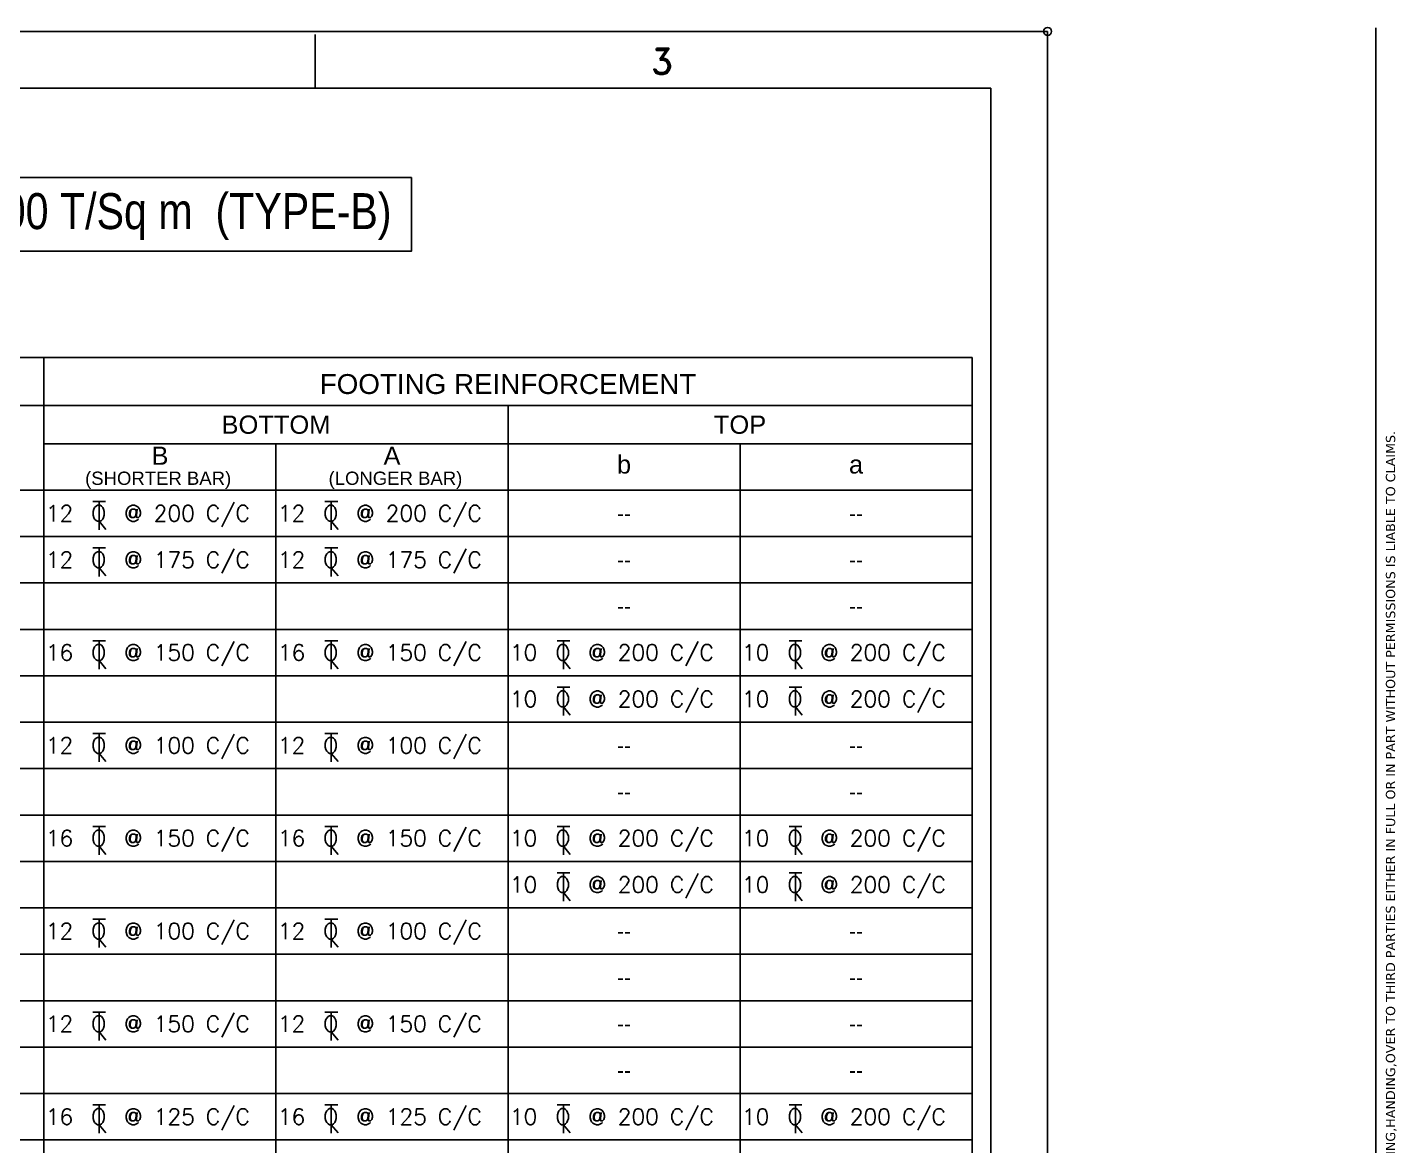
# Model space of a CAD drawing. Extents: x 1878645 to 3043969, y -1160829 to -603973.
# Drawn here: x 2217127 to 2237781, y -648105 to -631240 of the extents above; entities that cross this region are included whole.
import ezdxf
from ezdxf.enums import TextEntityAlignment as Align

# ---------------------------------------------------------------- set-up
doc = ezdxf.new("R2010")
doc.units = 0
doc.header["$LTSCALE"] = 100
for name, color, linetype in [('A-ANNO-TEXT', 8, 'Continuous'), ('CDIM', 3, 'Continuous'), ('Schedule Border', 60, 'Continuous'), ('Schedule Header', 4, 'Continuous'), ('Schedule Line', 60, 'Continuous'), ('Text', 31, 'Continuous')]:
    doc.layers.add(name, color=color, linetype=linetype)
doc.styles.add('DIM-1', font='ARIALN.TTF')
doc.styles.add('ROMAND', font='romand__.ttf', dxfattribs={"height": 5})
doc.styles.add('ROMANS', font='simplex.shx', dxfattribs={"width": 0.75})
doc.styles.add('SC-FGT2', font='sanss___.ttf')
doc.styles.add('SC-FTG1', font='sanss___.ttf')
doc.styles.get("Standard").update_dxf_attribs({"font": 'verdana.ttf'})

# ---------------------------------------------------------------- blocks, each defined once
blk = doc.blocks.new('TOR')
at = {"color": 2}
for p, q in [((-1.08, 3.13), (0.9, 3.13)), ((-0.09, 3.13), (-0.09, -1.3)), ((-0.09, 0.04), (0.95, -1.24))]:
    blk.add_line(p, q, dxfattribs=at)
at = {"color": 2, "style": 'ROMANS'}
blk.add_text('O', height=2.5, dxfattribs=at).set_placement((-1.35, 0.04))
blk.add_attdef('TOR', text='', height=2.5, dxfattribs=at).set_placement((-4.14, 0.04), align=Align.RIGHT)
blk.add_attdef('DIST', (3.77, 0.04), '', height=2.5, dxfattribs=at)

msp = doc.modelspace()

# ---------------------------------------------------------------- linework, layer by layer
at = {"color": 35}
for p, q in [((2199907.39436, -631300.18979), (2232517.54747, -631300.18979)), ((2232517.54747, -631300.18979), (2232517.54747, -677821.42012)), ((2237467.06304, -631244.6172), (2237467.06304, -663196.76678))]:
    msp.add_line(p, q, dxfattribs=at)
for p, q in [((2221469.56405, -631348.7168), (2221469.56405, -632157.50036)), ((2200764.70494, -632157.50036), (2231660.2369, -632157.50036)), ((2231660.2369, -632157.50036), (2231660.2369, -676964.10955))]:
    msp.add_line(p, q)
msp.add_circle((2232517.54747, -631300.18979), 60.03849)
at = {"layer": 'A-ANNO-TEXT', "color": 2}
msp.add_lwpolyline([(2208857.42852, -633504.66016), (2222921.30348, -633504.66016), (2222921.30348, -634616.07282), (2208857.42852, -634616.07282)], close=True, dxfattribs=at)
at = {"layer": 'Schedule Border'}
for p, q in [((2201377.18288, -636219.18421), (2231377.18288, -636219.18421)), ((2217377.18288, -636219.18421), (2217377.18288, -664819.18421)), ((2231377.18288, -636219.18421), (2231377.18288, -664819.18421)), ((2201377.18288, -638219.18421), (2231377.18288, -638219.18421))]:
    msp.add_line(p, q, dxfattribs=at)
at = {"layer": 'Schedule Line'}
for p, q in [((2209877.18288, -636944.18421), (2231377.18288, -636944.18421)), ((2224377.18288, -636944.18421), (2224377.18288, -664819.18421)), ((2217377.18288, -637519.18421), (2231377.18288, -637519.18421)), ((2220877.18288, -637519.18421), (2220877.18288, -664819.18421)), ((2227877.18288, -637519.18421), (2227877.18288, -664819.18421)), ((2201377.18288, -638919.18421), (2231377.18288, -638919.18421)), ((2209877.18288, -639619.18421), (2231377.18288, -639619.18421)), ((2201377.18288, -640319.18421), (2231377.18288, -640319.18421)), ((2209877.18288, -641019.18421), (2231377.18288, -641019.18421)), ((2201377.18288, -641719.18421), (2231377.18288, -641719.18421)), ((2209877.18288, -642419.18421), (2231377.18288, -642419.18421)), ((2201377.18288, -643119.18421), (2231377.18288, -643119.18421)), ((2201377.18288, -643119.18421), (2231377.18288, -643119.18421)), ((2209877.18288, -643819.18421), (2231377.18288, -643819.18421)), ((2201377.18288, -644519.18421), (2231377.18288, -644519.18421)), ((2209877.18288, -645219.18421), (2231377.18288, -645219.18421)), ((2201377.18288, -645919.18421), (2231377.18288, -645919.18421)), ((2209877.18288, -646619.18421), (2231377.18288, -646619.18421)), ((2201377.18288, -647319.18421), (2231377.18288, -647319.18421)), ((2209877.18288, -648019.18421), (2231377.18288, -648019.18421))]:
    msp.add_line(p, q, dxfattribs=at)

# ---------------------------------------------------------------- block references
at = {"layer": 'CDIM'}
ref = msp.add_blockref('TOR', (2218220.80059, -638693.64055), dxfattribs=dict(at, xscale=96.7711536, yscale=96.7711536, zscale=96.7711536, rotation=359.9999999999997))
ref.add_attrib('TOR', '12', dxfattribs={"layer": '0', "color": 7, "height": 241.92784, "style": 'ROMANS'}).set_placement((2217819.71089, -638690.13412), align=Align.RIGHT)
ref.add_attrib('DIST', '@ 200 C/C ', (2218585.6888, -638690.13412), dxfattribs={"layer": '0', "color": 7, "height": 241.927884, "style": 'ROMANS'})
ref = msp.add_blockref('TOR', (2221720.80059, -638693.64055), dxfattribs=dict(at, xscale=96.7711536, yscale=96.7711536, zscale=96.7711536, rotation=359.9999999999997))
ref.add_attrib('TOR', '12', dxfattribs={"layer": '0', "color": 7, "height": 241.92784, "style": 'ROMANS'}).set_placement((2221319.71089, -638690.13412), align=Align.RIGHT)
ref.add_attrib('DIST', '@ 200 C/C ', (2222085.6888, -638690.13412), dxfattribs={"layer": '0', "color": 7, "height": 241.927884, "style": 'ROMANS'})
ref = msp.add_blockref('TOR', (2218220.80059, -639393.64055), dxfattribs=dict(at, xscale=96.7711536, yscale=96.7711536, zscale=96.7711536, rotation=359.9999999999997))
ref.add_attrib('TOR', '12', dxfattribs={"layer": '0', "color": 7, "height": 241.92784, "style": 'ROMANS'}).set_placement((2217819.71089, -639390.13412), align=Align.RIGHT)
ref.add_attrib('DIST', '@ 175 C/C ', (2218585.6888, -639390.13412), dxfattribs={"layer": '0', "color": 7, "height": 241.927884, "style": 'ROMANS'})
ref = msp.add_blockref('TOR', (2221720.80059, -639393.64055), dxfattribs=dict(at, xscale=96.7711536, yscale=96.7711536, zscale=96.7711536, rotation=359.9999999999997))
ref.add_attrib('TOR', '12', dxfattribs={"layer": '0', "color": 7, "height": 241.92784, "style": 'ROMANS'}).set_placement((2221319.71089, -639390.13412), align=Align.RIGHT)
ref.add_attrib('DIST', '@ 175 C/C ', (2222085.6888, -639390.13412), dxfattribs={"layer": '0', "color": 7, "height": 241.927884, "style": 'ROMANS'})
ref = msp.add_blockref('TOR', (2218220.80059, -640793.64055), dxfattribs=dict(at, xscale=96.7711536, yscale=96.7711536, zscale=96.7711536, rotation=359.9999999999997))
ref.add_attrib('TOR', '16', dxfattribs={"layer": '0', "color": 7, "height": 241.92784, "style": 'ROMANS'}).set_placement((2217819.71089, -640790.13412), align=Align.RIGHT)
ref.add_attrib('DIST', '@ 150 C/C ', (2218585.6888, -640790.13412), dxfattribs={"layer": '0', "color": 7, "height": 241.927884, "style": 'ROMANS'})
ref = msp.add_blockref('TOR', (2221720.80059, -640793.64055), dxfattribs=dict(at, xscale=96.7711536, yscale=96.7711536, zscale=96.7711536, rotation=359.9999999999997))
ref.add_attrib('TOR', '16', dxfattribs={"layer": '0', "color": 7, "height": 241.92784, "style": 'ROMANS'}).set_placement((2221319.71089, -640790.13412), align=Align.RIGHT)
ref.add_attrib('DIST', '@ 150 C/C ', (2222085.6888, -640790.13412), dxfattribs={"layer": '0', "color": 7, "height": 241.927884, "style": 'ROMANS'})
ref = msp.add_blockref('TOR', (2225220.80059, -640793.64055), dxfattribs=dict(at, xscale=96.7711536, yscale=96.7711536, zscale=96.7711536, rotation=359.9999999999997))
ref.add_attrib('TOR', '10', dxfattribs={"layer": '0', "color": 7, "height": 241.92784, "style": 'ROMANS'}).set_placement((2224819.71089, -640790.13412), align=Align.RIGHT)
ref.add_attrib('DIST', '@ 200 C/C ', (2225585.6888, -640790.13412), dxfattribs={"layer": '0', "color": 7, "height": 241.927884, "style": 'ROMANS'})
ref = msp.add_blockref('TOR', (2228720.80059, -640793.64055), dxfattribs=dict(at, xscale=96.7711536, yscale=96.7711536, zscale=96.7711536, rotation=359.9999999999997))
ref.add_attrib('TOR', '10', dxfattribs={"layer": '0', "color": 7, "height": 241.92784, "style": 'ROMANS'}).set_placement((2228319.71089, -640790.13412), align=Align.RIGHT)
ref.add_attrib('DIST', '@ 200 C/C ', (2229085.6888, -640790.13412), dxfattribs={"layer": '0', "color": 7, "height": 241.927884, "style": 'ROMANS'})
ref = msp.add_blockref('TOR', (2228720.80059, -641493.64055), dxfattribs=dict(at, xscale=96.7711536, yscale=96.7711536, zscale=96.7711536, rotation=359.9999999999997))
ref.add_attrib('TOR', '10', dxfattribs={"layer": '0', "color": 7, "height": 241.92784, "style": 'ROMANS'}).set_placement((2228319.71089, -641490.13412), align=Align.RIGHT)
ref.add_attrib('DIST', '@ 200 C/C ', (2229085.6888, -641490.13412), dxfattribs={"layer": '0', "color": 7, "height": 241.927884, "style": 'ROMANS'})
ref = msp.add_blockref('TOR', (2218220.80059, -642193.64055), dxfattribs=dict(at, xscale=96.7711536, yscale=96.7711536, zscale=96.7711536, rotation=359.9999999999997))
ref.add_attrib('TOR', '12', dxfattribs={"layer": '0', "color": 7, "height": 241.92784, "style": 'ROMANS'}).set_placement((2217819.71089, -642190.13412), align=Align.RIGHT)
ref.add_attrib('DIST', '@ 100 C/C ', (2218585.6888, -642190.13412), dxfattribs={"layer": '0', "color": 7, "height": 241.927884, "style": 'ROMANS'})
ref = msp.add_blockref('TOR', (2221720.80059, -642193.64055), dxfattribs=dict(at, xscale=96.7711536, yscale=96.7711536, zscale=96.7711536, rotation=359.9999999999997))
ref.add_attrib('TOR', '12', dxfattribs={"layer": '0', "color": 7, "height": 241.92784, "style": 'ROMANS'}).set_placement((2221319.71089, -642190.13412), align=Align.RIGHT)
ref.add_attrib('DIST', '@ 100 C/C ', (2222085.6888, -642190.13412), dxfattribs={"layer": '0', "color": 7, "height": 241.927884, "style": 'ROMANS'})
ref = msp.add_blockref('TOR', (2218220.80059, -643593.64055), dxfattribs=dict(at, xscale=96.7711536, yscale=96.7711536, zscale=96.7711536, rotation=359.9999999999997))
ref.add_attrib('TOR', '16', dxfattribs={"layer": '0', "color": 7, "height": 241.92784, "style": 'ROMANS'}).set_placement((2217819.71089, -643590.13412), align=Align.RIGHT)
ref.add_attrib('DIST', '@ 150 C/C ', (2218585.6888, -643590.13412), dxfattribs={"layer": '0', "color": 7, "height": 241.927884, "style": 'ROMANS'})
ref = msp.add_blockref('TOR', (2221720.80059, -643593.64055), dxfattribs=dict(at, xscale=96.7711536, yscale=96.7711536, zscale=96.7711536, rotation=359.9999999999997))
ref.add_attrib('TOR', '16', dxfattribs={"layer": '0', "color": 7, "height": 241.92784, "style": 'ROMANS'}).set_placement((2221319.71089, -643590.13412), align=Align.RIGHT)
ref.add_attrib('DIST', '@ 150 C/C ', (2222085.6888, -643590.13412), dxfattribs={"layer": '0', "color": 7, "height": 241.927884, "style": 'ROMANS'})
ref = msp.add_blockref('TOR', (2225220.80059, -643593.64055), dxfattribs=dict(at, xscale=96.7711536, yscale=96.7711536, zscale=96.7711536, rotation=359.9999999999997))
ref.add_attrib('TOR', '10', dxfattribs={"layer": '0', "color": 7, "height": 241.92784, "style": 'ROMANS'}).set_placement((2224819.71089, -643590.13412), align=Align.RIGHT)
ref.add_attrib('DIST', '@ 200 C/C ', (2225585.6888, -643590.13412), dxfattribs={"layer": '0', "color": 7, "height": 241.927884, "style": 'ROMANS'})
ref = msp.add_blockref('TOR', (2228720.80059, -643593.64055), dxfattribs=dict(at, xscale=96.7711536, yscale=96.7711536, zscale=96.7711536, rotation=359.9999999999997))
ref.add_attrib('TOR', '10', dxfattribs={"layer": '0', "color": 7, "height": 241.92784, "style": 'ROMANS'}).set_placement((2228319.71089, -643590.13412), align=Align.RIGHT)
ref.add_attrib('DIST', '@ 200 C/C ', (2229085.6888, -643590.13412), dxfattribs={"layer": '0', "color": 7, "height": 241.927884, "style": 'ROMANS'})
ref = msp.add_blockref('TOR', (2225220.80059, -644293.64055), dxfattribs=dict(at, xscale=96.7711536, yscale=96.7711536, zscale=96.7711536, rotation=359.9999999999997))
ref.add_attrib('TOR', '10', dxfattribs={"layer": '0', "color": 7, "height": 241.92784, "style": 'ROMANS'}).set_placement((2224819.71089, -644290.13412), align=Align.RIGHT)
ref.add_attrib('DIST', '@ 200 C/C ', (2225585.6888, -644290.13412), dxfattribs={"layer": '0', "color": 7, "height": 241.927884, "style": 'ROMANS'})
ref = msp.add_blockref('TOR', (2228720.80059, -644293.64055), dxfattribs=dict(at, xscale=96.7711536, yscale=96.7711536, zscale=96.7711536, rotation=359.9999999999997))
ref.add_attrib('TOR', '10', dxfattribs={"layer": '0', "color": 7, "height": 241.92784, "style": 'ROMANS'}).set_placement((2228319.71089, -644290.13412), align=Align.RIGHT)
ref.add_attrib('DIST', '@ 200 C/C ', (2229085.6888, -644290.13412), dxfattribs={"layer": '0', "color": 7, "height": 241.927884, "style": 'ROMANS'})
ref = msp.add_blockref('TOR', (2218220.80059, -644993.64055), dxfattribs=dict(at, xscale=96.7711536, yscale=96.7711536, zscale=96.7711536, rotation=359.9999999999997))
ref.add_attrib('TOR', '12', dxfattribs={"layer": '0', "color": 7, "height": 241.92784, "style": 'ROMANS'}).set_placement((2217819.71089, -644990.13412), align=Align.RIGHT)
ref.add_attrib('DIST', '@ 100 C/C ', (2218585.6888, -644990.13412), dxfattribs={"layer": '0', "color": 7, "height": 241.927884, "style": 'ROMANS'})
ref = msp.add_blockref('TOR', (2221720.80059, -644993.64055), dxfattribs=dict(at, xscale=96.7711536, yscale=96.7711536, zscale=96.7711536, rotation=359.9999999999997))
ref.add_attrib('TOR', '12', dxfattribs={"layer": '0', "color": 7, "height": 241.92784, "style": 'ROMANS'}).set_placement((2221319.71089, -644990.13412), align=Align.RIGHT)
ref.add_attrib('DIST', '@ 100 C/C ', (2222085.6888, -644990.13412), dxfattribs={"layer": '0', "color": 7, "height": 241.927884, "style": 'ROMANS'})
ref = msp.add_blockref('TOR', (2218220.80059, -646393.64055), dxfattribs=dict(at, xscale=96.7711536, yscale=96.7711536, zscale=96.7711536, rotation=359.9999999999997))
ref.add_attrib('TOR', '12', dxfattribs={"layer": '0', "color": 7, "height": 241.92784, "style": 'ROMANS'}).set_placement((2217819.71089, -646390.13412), align=Align.RIGHT)
ref.add_attrib('DIST', '@ 150 C/C ', (2218585.6888, -646390.13412), dxfattribs={"layer": '0', "color": 7, "height": 241.927884, "style": 'ROMANS'})
ref = msp.add_blockref('TOR', (2221720.80059, -646393.64055), dxfattribs=dict(at, xscale=96.7711536, yscale=96.7711536, zscale=96.7711536, rotation=359.9999999999997))
ref.add_attrib('TOR', '12', dxfattribs={"layer": '0', "color": 7, "height": 241.92784, "style": 'ROMANS'}).set_placement((2221319.71089, -646390.13412), align=Align.RIGHT)
ref.add_attrib('DIST', '@ 150 C/C ', (2222085.6888, -646390.13412), dxfattribs={"layer": '0', "color": 7, "height": 241.927884, "style": 'ROMANS'})
ref = msp.add_blockref('TOR', (2218220.80059, -647793.64055), dxfattribs=dict(at, xscale=96.7711536, yscale=96.7711536, zscale=96.7711536, rotation=359.9999999999997))
ref.add_attrib('TOR', '16', dxfattribs={"layer": '0', "color": 7, "height": 241.92784, "style": 'ROMANS'}).set_placement((2217819.71089, -647790.13412), align=Align.RIGHT)
ref.add_attrib('DIST', '@ 125 C/C ', (2218585.6888, -647790.13412), dxfattribs={"layer": '0', "color": 7, "height": 241.927884, "style": 'ROMANS'})
ref = msp.add_blockref('TOR', (2221720.80059, -647793.64055), dxfattribs=dict(at, xscale=96.7711536, yscale=96.7711536, zscale=96.7711536, rotation=359.9999999999997))
ref.add_attrib('TOR', '16', dxfattribs={"layer": '0', "color": 7, "height": 241.92784, "style": 'ROMANS'}).set_placement((2221319.71089, -647790.13412), align=Align.RIGHT)
ref.add_attrib('DIST', '@ 125 C/C ', (2222085.6888, -647790.13412), dxfattribs={"layer": '0', "color": 7, "height": 241.927884, "style": 'ROMANS'})
ref = msp.add_blockref('TOR', (2225220.80059, -647793.64055), dxfattribs=dict(at, xscale=96.7711536, yscale=96.7711536, zscale=96.7711536, rotation=359.9999999999997))
ref.add_attrib('TOR', '10', dxfattribs={"layer": '0', "color": 7, "height": 241.92784, "style": 'ROMANS'}).set_placement((2224819.71089, -647790.13412), align=Align.RIGHT)
ref.add_attrib('DIST', '@ 200 C/C ', (2225585.6888, -647790.13412), dxfattribs={"layer": '0', "color": 7, "height": 241.927884, "style": 'ROMANS'})
ref = msp.add_blockref('TOR', (2228720.80059, -647793.64055), dxfattribs=dict(at, xscale=96.7711536, yscale=96.7711536, zscale=96.7711536, rotation=359.9999999999997))
ref.add_attrib('TOR', '10', dxfattribs={"layer": '0', "color": 7, "height": 241.92784, "style": 'ROMANS'}).set_placement((2228319.71089, -647790.13412), align=Align.RIGHT)
ref.add_attrib('DIST', '@ 200 C/C ', (2229085.6888, -647790.13412), dxfattribs={"layer": '0', "color": 7, "height": 241.927884, "style": 'ROMANS'})
at = {"layer": 'Text'}
ref = msp.add_blockref('TOR', (2225220.80059, -641493.64055), dxfattribs=dict(at, xscale=96.7711536, yscale=96.7711536, zscale=96.7711536, rotation=359.9999999999997))
ref.add_attrib('TOR', '10', dxfattribs={"layer": '0', "color": 7, "height": 241.92784, "style": 'ROMANS'}).set_placement((2224819.71089, -641490.13412), align=Align.RIGHT)
ref.add_attrib('DIST', '@ 200 C/C ', (2225585.6888, -641490.13412), dxfattribs={"layer": '0', "color": 7, "height": 241.927884, "style": 'ROMANS'})

# ---------------------------------------------------------------- texts
at = {"style": 'ROMAND'}
msp.add_text('3', height=388.21611, dxfattribs=at).set_placement((2226534.16065, -631946.96506))
msp.add_text('THIS DOCUMENT IS THE PROPERTY OF ECO CONSULTANTS, ANY USE NOT AUTHORISED BY US,AND/OR COPYING,DUPLICATING,HANDING,OVER TO THIRD PARTIES EITHER IN FULL OR IN PART WITHOUT PERMISSIONS IS LIABLE TO CLAIMS.', height=139.52903749, rotation=90).set_placement((2237759.25045, -660026.79231))
at = {"layer": 'A-ANNO-TEXT', "color": 2, "style": 'DIM-1'}
msp.add_text('  SBC OF SOIL TAKEN AS 100 T/Sq m  (TYPE-B)', height=541.9584, dxfattribs=at).set_placement((2208751.44465, -634282.25855))
at = {"layer": 'Schedule Header', "style": 'SC-FTG1'}
for s, height, p in [('FOOTING REINFORCEMENT', 300, (2224377.18288, -636769.18421)), ('BOTTOM', 275, (2220877.18288, -637369.18421)), ('TOP', 275, (2227877.18288, -637369.18421)), ('B', 275, (2219127.18288, -637837.43383)), ('A', 275, (2222627.18288, -637837.43383)), ('b', 275, (2226127.18288, -637969.18421)), ('a', 275, (2229627.18288, -637969.18421)), ('(SHORTER BAR)', 200, (2219099.60618, -638139.88157)), ('(LONGER BAR)', 200, (2222679.099, -638139.88157))]:
    msp.add_text(s, height=height, dxfattribs=at).set_placement(p, align=Align.CENTER)
at = {"layer": 'Text', "style": 'SC-FGT2'}
for p in [(2226127.18288, -638569.18421), (2229627.18288, -638569.18421), (2226127.18288, -639269.18421), (2229627.18288, -639269.18421), (2226127.18288, -639969.18421), (2229627.18288, -639969.18421), (2226127.18288, -642069.18421), (2229627.18288, -642069.18421), (2226127.18288, -642769.18421), (2229627.18288, -642769.18421), (2226127.18288, -644869.18421), (2229627.18288, -644869.18421), (2226127.18288, -645569.18421), (2229627.18288, -645569.18421), (2226127.18288, -646269.18421), (2229627.18288, -646269.18421), (2226127.18288, -646969.18421), (2229627.18288, -646969.18421)]:
    msp.add_text('--', height=225, dxfattribs=at).set_placement(p, align=Align.MIDDLE_CENTER)

doc.saveas('drawing.dxf')
